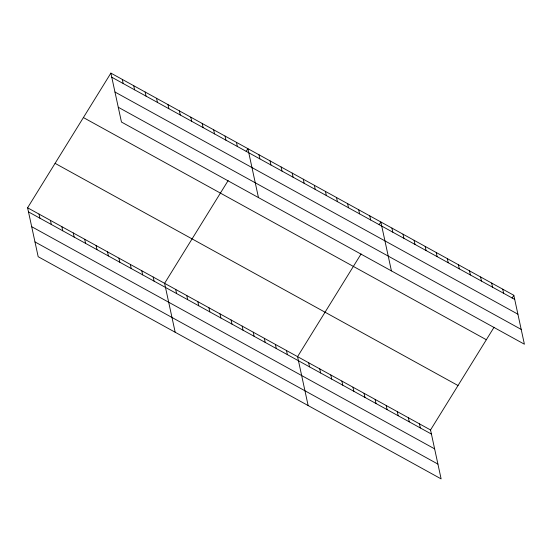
<?xml version="1.0" encoding="UTF-8"?>
<svg xmlns="http://www.w3.org/2000/svg" width="552" height="552" viewBox="0 0 552 552"><rect width="100%" height="100%" fill="white"/><g stroke="black" fill="none" stroke-linecap="round" stroke-linejoin="round"><path stroke-width="0.83" d="M494.068 327.239L430.539 429.96L441.117 478.881L38.178 256.708L27.6 207.787L110.883 73.119L513.822 295.292L524.4 344.213L121.461 122.04L110.883 73.119M228.128 180.601L164.6 283.328L175.177 332.242M246.164 151.441L247.882 148.66L258.46 197.575M361.098 253.92L297.569 356.647L308.147 405.561M379.134 224.754L380.852 221.98L391.43 270.894M512.104 298.073L513.822 295.292M111.773 77.232L514.712 299.405M114.968 92.018L517.907 314.192M118.266 107.254L521.205 329.427M83.4 117.562L486.34 339.735M55.083 163.351L458.022 385.524M27.6 207.787L430.539 429.96M28.49 211.899L431.429 434.072M31.685 226.686L434.624 448.859M34.976 241.921L437.915 464.094M502.741 289.186L503.631 293.298M491.659 283.072L492.55 287.185M480.578 276.966L481.468 281.078M469.504 270.853L470.387 274.965M458.422 264.746L459.305 268.858M447.341 258.64L448.224 262.745M436.259 252.526L437.149 256.639M425.178 246.42L426.068 250.525M414.097 240.306L414.987 244.419M403.015 234.2L403.905 238.305M391.934 228.086L392.824 232.199M419.458 423.853L420.348 427.966M369.771 215.867L370.661 219.979M408.376 417.74L409.267 421.852M358.69 209.76L359.58 213.865M397.295 411.633L398.185 415.746M347.608 203.647L348.498 207.759M386.214 405.52L387.104 409.632M336.534 197.54L337.417 201.652M375.132 399.413L376.022 403.526M325.452 191.427L326.335 195.539M364.058 393.3L364.941 397.412M314.371 185.32L315.254 189.433M352.976 387.193L353.86 391.306M303.289 179.207L304.18 183.319M341.895 381.08L342.778 385.192M292.208 173.1L293.098 177.213M330.814 374.974L331.704 379.086M281.127 166.987L282.017 171.099M319.732 368.867L320.622 372.973M270.045 160.88L270.935 164.993M308.651 362.754L309.541 366.866M258.964 154.767L259.854 158.879M286.488 350.534L287.378 354.646M236.47 142.368L237.353 146.473M275.407 344.427L276.297 348.533M225.05 136.068L225.94 140.18M264.325 338.314L265.215 342.426M213.631 129.775L214.521 133.888M253.244 332.207L254.134 336.313M202.218 123.482L203.108 127.588M242.162 326.094L243.052 330.206M190.799 117.183L191.689 121.295M231.081 319.987L231.971 324.093M179.386 110.89L180.269 115.002M220.006 313.874L220.89 317.986M167.967 104.597L168.857 108.71M208.925 307.768L209.808 311.873M156.554 98.304L157.437 102.41M197.844 301.654L198.734 305.767M145.135 92.005L146.025 96.117M186.762 295.548L187.652 299.66M133.715 85.712L134.605 89.824M175.681 289.434L176.571 293.547M122.302 79.419L123.193 83.524M153.18 277.035L154.07 281.14M141.767 270.735L142.657 274.848M130.348 264.442L131.238 268.555M118.935 258.15L119.819 262.255M107.516 251.85L108.406 255.962M96.096 245.557L96.986 249.67M84.684 239.264L85.574 243.37M73.264 232.965L74.154 237.077M61.852 226.672L62.742 230.784M50.432 220.379L51.322 224.485M39.019 214.079L39.903 218.192"/></g></svg>
